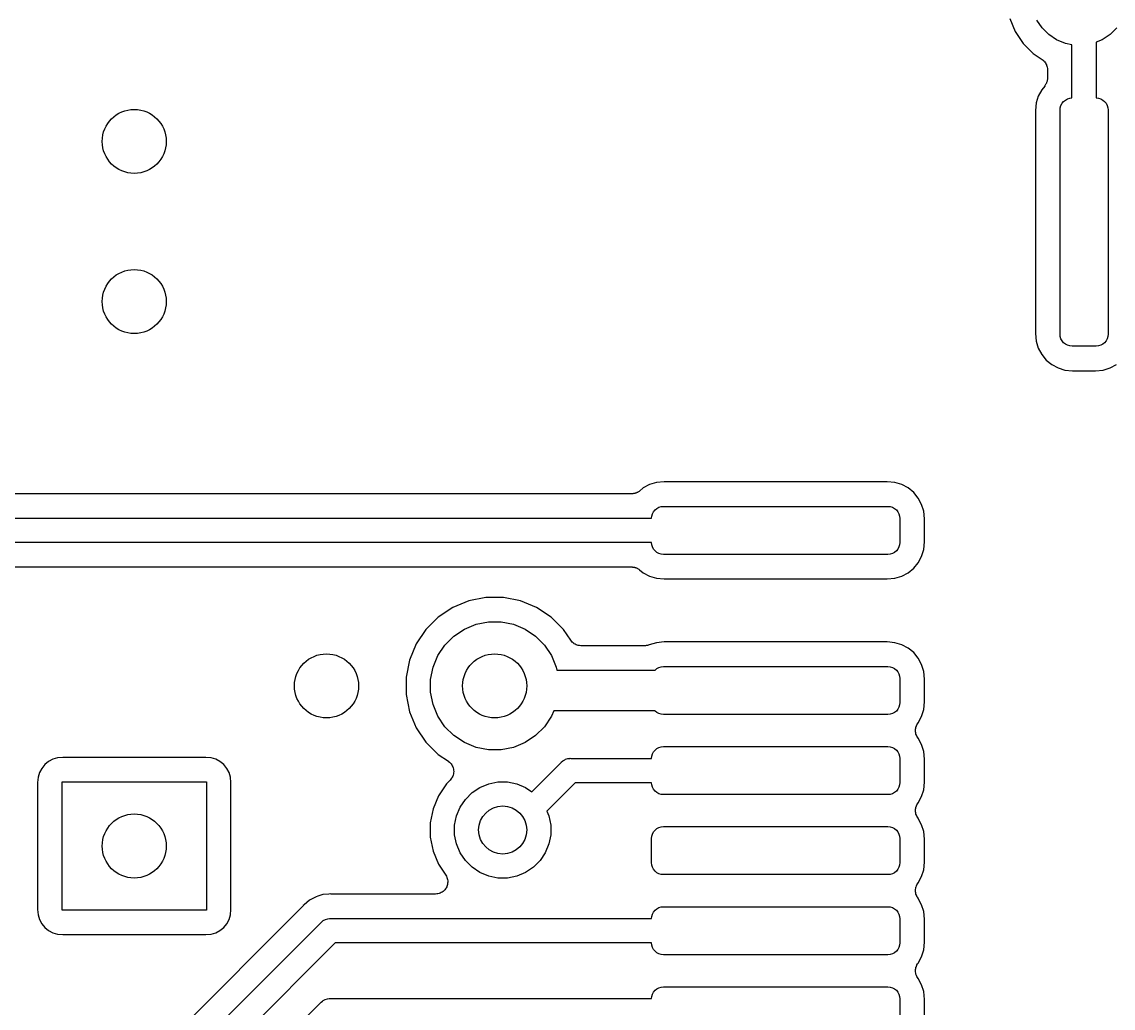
# Model space of a CAD drawing. Extents: x 0.48 to 2.43, y -7.79 to -4.85.
# Drawn here: x 1.0354 to 1.3036, y -5.6501 to -5.4076 of the extents above; entities that cross this region are included whole.
import ezdxf

# ---------------------------------------------------------------- set-up
doc = ezdxf.new("R2010")
doc.units = 0
doc.header["$MEASUREMENT"] = 0
doc.layers.add('BLACK', color=7, linetype='CONTINUOUS')

msp = doc.modelspace()

# ---------------------------------------------------------------- linework, layer by layer
at = {"layer": 'BLACK', "linetype": 'CONTINUOUS'}
for p, q in [((1.27815, -5.40677), (1.27949, -5.41001)), ((1.2861, -5.4091), (1.28481, -5.40717)), ((1.28775, -5.41075), (1.2861, -5.4091)), ((1.30445, -5.4091), (1.3028, -5.41075)), ((1.27949, -5.41001), (1.28144, -5.41293)), ((1.28968, -5.41204), (1.28775, -5.41075)), ((1.29183, -5.41293), (1.28968, -5.41204)), ((1.30087, -5.41204), (1.29942, -5.41264)), ((1.3028, -5.41075), (1.30087, -5.41204)), ((1.28144, -5.41293), (1.28392, -5.41541)), ((1.29342, -5.41325), (1.29183, -5.41293)), ((1.29342, -5.42634), (1.29342, -5.41325)), ((1.29942, -5.41264), (1.29942, -5.42634)), ((1.28392, -5.41541), (1.28608, -5.41685)), ((1.28608, -5.41685), (1.28609, -5.41686)), ((1.28609, -5.41686), (1.28609, -5.41686)), ((1.28609, -5.41686), (1.2861, -5.41686)), ((1.2861, -5.41686), (1.28612, -5.41688)), ((1.28612, -5.41688), (1.28633, -5.41706)), ((1.28633, -5.41706), (1.28655, -5.41723)), ((1.28655, -5.41723), (1.28656, -5.41725)), ((1.28656, -5.41725), (1.28657, -5.41726)), ((1.28657, -5.41726), (1.28674, -5.41747)), ((1.28674, -5.41747), (1.28692, -5.41769)), ((1.28692, -5.41769), (1.28692, -5.4177)), ((1.28692, -5.4177), (1.28693, -5.41771)), ((1.28693, -5.41771), (1.28706, -5.41796)), ((1.28706, -5.41796), (1.28719, -5.41821)), ((1.28719, -5.41821), (1.2872, -5.41822)), ((1.2872, -5.41822), (1.2872, -5.41823)), ((1.2872, -5.41823), (1.28728, -5.4185)), ((1.28728, -5.4185), (1.28736, -5.41877)), ((1.28736, -5.41877), (1.28736, -5.41878)), ((1.28736, -5.41878), (1.28737, -5.41879)), ((1.28737, -5.41879), (1.28739, -5.41907)), ((1.28739, -5.41907), (1.28742, -5.41935)), ((1.28742, -5.41935), (1.28742, -5.4215)), ((1.28697, -5.42305), (1.28689, -5.42319)), ((1.28706, -5.42291), (1.28697, -5.42305)), ((1.28711, -5.42279), (1.28706, -5.42291)), ((1.28717, -5.42268), (1.28711, -5.42279)), ((1.28722, -5.42252), (1.28717, -5.42268)), ((1.28729, -5.42237), (1.28722, -5.42252)), ((1.28731, -5.42224), (1.28729, -5.42237)), ((1.28735, -5.42212), (1.28731, -5.42224)), ((1.28737, -5.42196), (1.28735, -5.42212)), ((1.2874, -5.4218), (1.28737, -5.42196)), ((1.28742, -5.42154), (1.2874, -5.42167)), ((1.2874, -5.42167), (1.2874, -5.4218)), ((1.28742, -5.4215), (1.28742, -5.42154)), ((1.286, -5.4243), (1.28517, -5.42585)), ((1.28674, -5.4234), (1.286, -5.4243)), ((1.28681, -5.42329), (1.28674, -5.4234)), ((1.28689, -5.42319), (1.28681, -5.42329)), ((1.28466, -5.42754), (1.28447, -5.42944)), ((1.28517, -5.42585), (1.28466, -5.42754)), ((1.29057, -5.42872), (1.29074, -5.42816)), ((1.29074, -5.42816), (1.29101, -5.42765)), ((1.29101, -5.42765), (1.29138, -5.4272)), ((1.29138, -5.4272), (1.29182, -5.42684)), ((1.29182, -5.42684), (1.29233, -5.42656)), ((1.29233, -5.42656), (1.29289, -5.4264)), ((1.29289, -5.4264), (1.29342, -5.42634)), ((1.29942, -5.42634), (1.29995, -5.4264)), ((1.29995, -5.4264), (1.3005, -5.42656)), ((1.3005, -5.42656), (1.30101, -5.42684)), ((1.30101, -5.42684), (1.30146, -5.4272)), ((1.30146, -5.4272), (1.30183, -5.42765)), ((1.30183, -5.42765), (1.3021, -5.42816)), ((1.3021, -5.42816), (1.30227, -5.42872)), ((1.28447, -5.42944), (1.28447, -5.48426)), ((1.29051, -5.42929), (1.29057, -5.42872)), ((1.29051, -5.48441), (1.29051, -5.42929)), ((1.30227, -5.42872), (1.30232, -5.42929)), ((1.30232, -5.42929), (1.30232, -5.48441)), ((1.28447, -5.48426), (1.28466, -5.48616)), ((1.29057, -5.48499), (1.29051, -5.48441)), ((1.30232, -5.48441), (1.30227, -5.48499)), ((1.28466, -5.48616), (1.28517, -5.48785)), ((1.29074, -5.48554), (1.29057, -5.48499)), ((1.29101, -5.48605), (1.29074, -5.48554)), ((1.29138, -5.4865), (1.29101, -5.48605)), ((1.29182, -5.48686), (1.29138, -5.4865)), ((1.29233, -5.48714), (1.29182, -5.48686)), ((1.29289, -5.48731), (1.29233, -5.48714)), ((1.29346, -5.48736), (1.29289, -5.48731)), ((1.29937, -5.48736), (1.29346, -5.48736)), ((1.29995, -5.48731), (1.29937, -5.48736)), ((1.3005, -5.48714), (1.29995, -5.48731)), ((1.30101, -5.48686), (1.3005, -5.48714)), ((1.30146, -5.4865), (1.30101, -5.48686)), ((1.30183, -5.48605), (1.30146, -5.4865)), ((1.3021, -5.48554), (1.30183, -5.48605)), ((1.30227, -5.48499), (1.3021, -5.48554)), ((1.28517, -5.48785), (1.286, -5.4894)), ((1.286, -5.4894), (1.28711, -5.49076)), ((1.28711, -5.49076), (1.28847, -5.49188)), ((1.28847, -5.49188), (1.29003, -5.49271)), ((1.29003, -5.49271), (1.29171, -5.49322)), ((1.30112, -5.49322), (1.30281, -5.49271)), ((1.30281, -5.49271), (1.30436, -5.49188)), ((1.29171, -5.49322), (1.29361, -5.49341)), ((1.29361, -5.49341), (1.29922, -5.49341)), ((1.29922, -5.49341), (1.30112, -5.49322)), ((1.18808, -5.52222), (1.18718, -5.52296)), ((1.18963, -5.52139), (1.18808, -5.52222)), ((1.19132, -5.52088), (1.18963, -5.52139)), ((1.19322, -5.52069), (1.19132, -5.52088)), ((1.24804, -5.52069), (1.19322, -5.52069)), ((1.24994, -5.52088), (1.24804, -5.52069)), ((1.25163, -5.52139), (1.24994, -5.52088)), ((1.25318, -5.52222), (1.25163, -5.52139)), ((1.25454, -5.52333), (1.25318, -5.52222)), ((1.18528, -5.52364), (0.928581, -5.52364)), ((1.18541, -5.52363), (1.18528, -5.52364)), ((1.18554, -5.52363), (1.18541, -5.52363)), ((1.1857, -5.5236), (1.18554, -5.52363)), ((1.18586, -5.52358), (1.1857, -5.5236)), ((1.18598, -5.52354), (1.18586, -5.52358)), ((1.18611, -5.52352), (1.18598, -5.52354)), ((1.18626, -5.52346), (1.18611, -5.52352)), ((1.18642, -5.52341), (1.18626, -5.52346)), ((1.18653, -5.52335), (1.18642, -5.52341)), ((1.18666, -5.5233), (1.18653, -5.52335)), ((1.18679, -5.52321), (1.18666, -5.5233)), ((1.18694, -5.52314), (1.18679, -5.52321)), ((1.18704, -5.52305), (1.18694, -5.52314)), ((1.18715, -5.52298), (1.18704, -5.52305)), ((1.18718, -5.52296), (1.18715, -5.52298)), ((1.25566, -5.5247), (1.25454, -5.52333)), ((1.25649, -5.52625), (1.25566, -5.5247)), ((1.19062, -5.52804), (1.19098, -5.5276)), ((1.19098, -5.5276), (1.19143, -5.52723)), ((1.19143, -5.52723), (1.19194, -5.52696)), ((1.19194, -5.52696), (1.19249, -5.52679)), ((1.19249, -5.52679), (1.19307, -5.52673)), ((1.19307, -5.52673), (1.24819, -5.52673)), ((1.24819, -5.52673), (1.24877, -5.52679)), ((1.24877, -5.52679), (1.24932, -5.52696)), ((1.24932, -5.52696), (1.24983, -5.52723)), ((1.24983, -5.52723), (1.25028, -5.5276)), ((1.25028, -5.5276), (1.25064, -5.52804)), ((1.257, -5.52793), (1.25649, -5.52625)), ((0.928139, -5.52964), (1.19012, -5.52964)), ((1.19012, -5.52964), (1.19017, -5.52911)), ((1.19017, -5.52911), (1.19034, -5.52856)), ((1.19034, -5.52856), (1.19062, -5.52804)), ((1.25064, -5.52804), (1.25092, -5.52856)), ((1.25092, -5.52856), (1.25109, -5.52911)), ((1.25109, -5.52911), (1.25114, -5.52969)), ((1.25114, -5.52969), (1.25114, -5.53559)), ((1.25719, -5.52983), (1.257, -5.52793)), ((1.25719, -5.53544), (1.25719, -5.52983)), ((1.19012, -5.53564), (0.929235, -5.53564)), ((1.19017, -5.53617), (1.19012, -5.53564)), ((1.25114, -5.53559), (1.25109, -5.53617)), ((1.257, -5.53734), (1.25719, -5.53544)), ((1.19034, -5.53672), (1.19017, -5.53617)), ((1.19062, -5.53723), (1.19034, -5.53672)), ((1.19098, -5.53768), (1.19062, -5.53723)), ((1.19143, -5.53805), (1.19098, -5.53768)), ((1.19194, -5.53832), (1.19143, -5.53805)), ((1.19249, -5.53849), (1.19194, -5.53832)), ((1.19307, -5.53854), (1.19249, -5.53849)), ((1.24877, -5.53849), (1.24819, -5.53854)), ((1.24932, -5.53832), (1.24877, -5.53849)), ((1.24983, -5.53805), (1.24932, -5.53832)), ((1.25028, -5.53768), (1.24983, -5.53805)), ((1.25064, -5.53723), (1.25028, -5.53768)), ((1.25092, -5.53672), (1.25064, -5.53723)), ((1.25109, -5.53617), (1.25092, -5.53672)), ((1.25649, -5.53903), (1.257, -5.53734)), ((1.24819, -5.53854), (1.19307, -5.53854)), ((1.25454, -5.54194), (1.25566, -5.54058)), ((1.25566, -5.54058), (1.25649, -5.53903)), ((0.932963, -5.54164), (1.18528, -5.54164)), ((1.18528, -5.54164), (1.18532, -5.54164)), ((1.18532, -5.54164), (1.18545, -5.54165)), ((1.18545, -5.54165), (1.18558, -5.54165)), ((1.18558, -5.54165), (1.18574, -5.54169)), ((1.18574, -5.54169), (1.1859, -5.5417)), ((1.1859, -5.5417), (1.18602, -5.54174)), ((1.18602, -5.54174), (1.18615, -5.54177)), ((1.18615, -5.54177), (1.1863, -5.54183)), ((1.1863, -5.54183), (1.18646, -5.54188)), ((1.18646, -5.54188), (1.18657, -5.54194)), ((1.18657, -5.54194), (1.18669, -5.54199)), ((1.18669, -5.54199), (1.18683, -5.54208)), ((1.18683, -5.54208), (1.18697, -5.54216)), ((1.18697, -5.54216), (1.18707, -5.54225)), ((1.18707, -5.54225), (1.18718, -5.54232)), ((1.18718, -5.54232), (1.18808, -5.54306)), ((1.18808, -5.54306), (1.18963, -5.54389)), ((1.25163, -5.54389), (1.25318, -5.54306)), ((1.25318, -5.54306), (1.25454, -5.54194)), ((1.18963, -5.54389), (1.19132, -5.5444)), ((1.19132, -5.5444), (1.19322, -5.54459)), ((1.19322, -5.54459), (1.24804, -5.54459)), ((1.24804, -5.54459), (1.24994, -5.5444)), ((1.24994, -5.5444), (1.25163, -5.54389)), ((1.14943, -5.54912), (1.14523, -5.54995)), ((1.15372, -5.54912), (1.14943, -5.54912)), ((1.15792, -5.54995), (1.15372, -5.54912)), ((1.14127, -5.55159), (1.13771, -5.55397)), ((1.14523, -5.54995), (1.14127, -5.55159)), ((1.16188, -5.55159), (1.15792, -5.54995)), ((1.16544, -5.55397), (1.16188, -5.55159)), ((1.13771, -5.55397), (1.13468, -5.557)), ((1.16847, -5.557), (1.16544, -5.55397)), ((1.13468, -5.557), (1.1323, -5.56056)), ((1.14154, -5.55863), (1.14412, -5.55691)), ((1.14412, -5.55691), (1.14698, -5.55572)), ((1.14698, -5.55572), (1.15002, -5.55512)), ((1.15002, -5.55512), (1.15313, -5.55512)), ((1.15313, -5.55512), (1.15617, -5.55572)), ((1.15617, -5.55572), (1.15903, -5.55691)), ((1.15903, -5.55691), (1.16161, -5.55863)), ((1.17025, -5.55967), (1.16847, -5.557)), ((1.13934, -5.56083), (1.14154, -5.55863)), ((1.16161, -5.55863), (1.16381, -5.56083)), ((1.17043, -5.55989), (1.17025, -5.55967)), ((1.1706, -5.56011), (1.17043, -5.55989)), ((1.1323, -5.56056), (1.13066, -5.56452)), ((1.13762, -5.56341), (1.13934, -5.56083)), ((1.16381, -5.56083), (1.16553, -5.56341)), ((1.17061, -5.56012), (1.1706, -5.56011)), ((1.17062, -5.56013), (1.17061, -5.56012)), ((1.17084, -5.56031), (1.17062, -5.56013)), ((1.17105, -5.56048), (1.17084, -5.56031)), ((1.17107, -5.56049), (1.17105, -5.56048)), ((1.17108, -5.5605), (1.17107, -5.56049)), ((1.17132, -5.56063), (1.17108, -5.5605)), ((1.17157, -5.56077), (1.17132, -5.56063)), ((1.17158, -5.56077), (1.17157, -5.56077)), ((1.17159, -5.56078), (1.17158, -5.56077)), ((1.17186, -5.56086), (1.17159, -5.56078)), ((1.17212, -5.56094), (1.17186, -5.56086)), ((1.17214, -5.56094), (1.17212, -5.56094)), ((1.17215, -5.56095), (1.17214, -5.56094)), ((1.17243, -5.56098), (1.17215, -5.56095)), ((1.17271, -5.56101), (1.17243, -5.56098)), ((1.17273, -5.56101), (1.17271, -5.56101)), ((1.17274, -5.56101), (1.17273, -5.56101)), ((1.17273, -5.56101), (1.17273, -5.56101)), ((1.17275, -5.56101), (1.17274, -5.56101)), ((1.18841, -5.56101), (1.17275, -5.56101)), ((1.18854, -5.561), (1.18841, -5.56101)), ((1.18867, -5.561), (1.18854, -5.561)), ((1.18883, -5.56097), (1.18867, -5.561)), ((1.189, -5.56095), (1.18883, -5.56097)), ((1.18912, -5.56091), (1.189, -5.56095)), ((1.18925, -5.56089), (1.18912, -5.56091)), ((1.1894, -5.56083), (1.18925, -5.56089)), ((1.18956, -5.56078), (1.1894, -5.56083)), ((1.19132, -5.56025), (1.18956, -5.56078)), ((1.18956, -5.56078), (1.18956, -5.56078)), ((1.19322, -5.56006), (1.19132, -5.56025)), ((1.24804, -5.56006), (1.19322, -5.56006)), ((1.24994, -5.56025), (1.24804, -5.56006)), ((1.25163, -5.56076), (1.24994, -5.56025)), ((1.25318, -5.56159), (1.25163, -5.56076)), ((1.25454, -5.5627), (1.25318, -5.56159)), ((1.13066, -5.56452), (1.12983, -5.56872)), ((1.13643, -5.56627), (1.13762, -5.56341)), ((1.16553, -5.56341), (1.16672, -5.56627)), ((1.25566, -5.56407), (1.25454, -5.5627)), ((1.25649, -5.56562), (1.25566, -5.56407)), ((1.13583, -5.56932), (1.13643, -5.56627)), ((1.16672, -5.56627), (1.16686, -5.56701)), ((1.16686, -5.56701), (1.19095, -5.56701)), ((1.19095, -5.56701), (1.19098, -5.56697)), ((1.19098, -5.56697), (1.19143, -5.5666)), ((1.19143, -5.5666), (1.19194, -5.56633)), ((1.19194, -5.56633), (1.19249, -5.56616)), ((1.19249, -5.56616), (1.19307, -5.5661)), ((1.19307, -5.5661), (1.24819, -5.5661)), ((1.24819, -5.5661), (1.24877, -5.56616)), ((1.24877, -5.56616), (1.24932, -5.56633)), ((1.24932, -5.56633), (1.24983, -5.5666)), ((1.24983, -5.5666), (1.25028, -5.56697)), ((1.25028, -5.56697), (1.25064, -5.56741)), ((1.25064, -5.56741), (1.25092, -5.56793)), ((1.25092, -5.56793), (1.25109, -5.56848)), ((1.257, -5.5673), (1.25649, -5.56562)), ((1.25719, -5.5692), (1.257, -5.5673)), ((1.12983, -5.56872), (1.12983, -5.57301)), ((1.13583, -5.57242), (1.13583, -5.56932)), ((1.25109, -5.56848), (1.25114, -5.56906)), ((1.25114, -5.56906), (1.25114, -5.57496)), ((1.25719, -5.57481), (1.25719, -5.5692)), ((1.12983, -5.57301), (1.13066, -5.57721)), ((1.13643, -5.57546), (1.13583, -5.57242)), ((1.13762, -5.57833), (1.13643, -5.57546)), ((1.25109, -5.57554), (1.25092, -5.57609)), ((1.25114, -5.57496), (1.25109, -5.57554)), ((1.257, -5.57671), (1.25719, -5.57481)), ((1.13066, -5.57721), (1.1323, -5.58117)), ((1.13934, -5.5809), (1.13762, -5.57833)), ((1.16553, -5.57833), (1.16381, -5.5809)), ((1.16608, -5.57701), (1.16553, -5.57833)), ((1.19095, -5.57701), (1.16608, -5.57701)), ((1.19098, -5.57705), (1.19095, -5.57701)), ((1.19143, -5.57742), (1.19098, -5.57705)), ((1.19194, -5.57769), (1.19143, -5.57742)), ((1.19249, -5.57786), (1.19194, -5.57769)), ((1.19307, -5.57791), (1.19249, -5.57786)), ((1.24819, -5.57791), (1.19307, -5.57791)), ((1.24877, -5.57786), (1.24819, -5.57791)), ((1.24932, -5.57769), (1.24877, -5.57786)), ((1.24983, -5.57742), (1.24932, -5.57769)), ((1.25028, -5.57705), (1.24983, -5.57742)), ((1.25064, -5.5766), (1.25028, -5.57705)), ((1.25092, -5.57609), (1.25064, -5.5766)), ((1.25566, -5.57995), (1.25649, -5.5784)), ((1.25649, -5.5784), (1.257, -5.57671)), ((1.1323, -5.58117), (1.13468, -5.58473)), ((1.14154, -5.5831), (1.13934, -5.5809)), ((1.16381, -5.5809), (1.16161, -5.5831)), ((1.255, -5.58152), (1.25505, -5.58125)), ((1.25505, -5.58125), (1.25511, -5.58097)), ((1.25511, -5.58096), (1.25512, -5.58095)), ((1.25511, -5.58097), (1.25511, -5.58096)), ((1.25512, -5.58095), (1.25523, -5.58069)), ((1.25523, -5.58069), (1.25533, -5.58043)), ((1.25533, -5.58043), (1.25534, -5.58042)), ((1.25534, -5.58042), (1.25535, -5.58041)), ((1.25535, -5.58041), (1.2555, -5.58018)), ((1.2555, -5.58018), (1.25566, -5.57995)), ((1.14412, -5.58482), (1.14154, -5.5831)), ((1.16161, -5.5831), (1.15903, -5.58482)), ((1.25499, -5.58155), (1.255, -5.58154)), ((1.25499, -5.58183), (1.25499, -5.58155)), ((1.25499, -5.58211), (1.25499, -5.58183)), ((1.25499, -5.58212), (1.25499, -5.58211)), ((1.25499, -5.58213), (1.25499, -5.58212)), ((1.25505, -5.58241), (1.25499, -5.58213)), ((1.255, -5.58154), (1.255, -5.58152)), ((1.2551, -5.58269), (1.25505, -5.58241)), ((1.2551, -5.5827), (1.2551, -5.58269)), ((1.2551, -5.58271), (1.2551, -5.5827)), ((1.25521, -5.58297), (1.2551, -5.58271)), ((1.25531, -5.58323), (1.25521, -5.58297)), ((1.25532, -5.58324), (1.25531, -5.58323)), ((1.25533, -5.58325), (1.25532, -5.58324)), ((1.25548, -5.58348), (1.25533, -5.58325)), ((1.25563, -5.58372), (1.25548, -5.58348)), ((1.25565, -5.58374), (1.25563, -5.58372)), ((1.25566, -5.58375), (1.25565, -5.58374)), ((1.25565, -5.58374), (1.25565, -5.58374)), ((1.25565, -5.58374), (1.25565, -5.58374)), ((1.25649, -5.5853), (1.25566, -5.58375)), ((1.13468, -5.58473), (1.13771, -5.58776)), ((1.14698, -5.58601), (1.14412, -5.58482)), ((1.15002, -5.58661), (1.14698, -5.58601)), ((1.15313, -5.58661), (1.15002, -5.58661)), ((1.15617, -5.58601), (1.15313, -5.58661)), ((1.15903, -5.58482), (1.15617, -5.58601)), ((1.19062, -5.5871), (1.19098, -5.58665)), ((1.19098, -5.58665), (1.19143, -5.58629)), ((1.19143, -5.58629), (1.19194, -5.58601)), ((1.19194, -5.58601), (1.19249, -5.58584)), ((1.19249, -5.58584), (1.19307, -5.58579)), ((1.19307, -5.58579), (1.24819, -5.58579)), ((1.24819, -5.58579), (1.24877, -5.58584)), ((1.24877, -5.58584), (1.24932, -5.58601)), ((1.24932, -5.58601), (1.24983, -5.58629)), ((1.24983, -5.58629), (1.25028, -5.58665)), ((1.25028, -5.58665), (1.25064, -5.5871)), ((1.257, -5.58699), (1.25649, -5.5853)), ((1.04297, -5.58892), (1.04193, -5.58948)), ((1.0441, -5.58857), (1.04297, -5.58892)), ((1.04542, -5.58844), (1.0441, -5.58857)), ((1.08056, -5.58844), (1.04542, -5.58844)), ((1.08188, -5.58858), (1.08056, -5.58844)), ((1.08302, -5.58892), (1.08188, -5.58858)), ((1.08406, -5.58948), (1.08302, -5.58892)), ((1.13771, -5.58776), (1.14018, -5.58941)), ((1.14018, -5.58941), (1.1402, -5.58942)), ((1.1402, -5.58942), (1.1402, -5.58942)), ((1.1402, -5.58942), (1.1402, -5.58942)), ((1.1402, -5.58942), (1.14021, -5.58943)), ((1.14021, -5.58943), (1.14043, -5.58961)), ((1.16802, -5.58956), (1.16834, -5.5893)), ((1.16834, -5.5893), (1.16847, -5.58919)), ((1.16847, -5.58919), (1.16879, -5.58902)), ((1.16879, -5.58902), (1.169, -5.58891)), ((1.169, -5.58891), (1.16956, -5.58874)), ((1.16956, -5.58874), (1.17, -5.58869)), ((1.17, -5.58869), (1.17015, -5.58868)), ((1.17, -5.58869), (1.17, -5.58869)), ((1.17015, -5.58868), (1.1703, -5.58869)), ((1.1703, -5.58869), (1.19012, -5.58869)), ((1.19012, -5.58869), (1.19017, -5.58816)), ((1.19017, -5.58816), (1.19034, -5.58761)), ((1.19034, -5.58761), (1.19062, -5.5871)), ((1.25064, -5.5871), (1.25092, -5.58761)), ((1.25092, -5.58761), (1.25109, -5.58816)), ((1.25109, -5.58816), (1.25114, -5.58874)), ((1.25114, -5.58874), (1.25114, -5.59465)), ((1.25719, -5.58889), (1.257, -5.58699)), ((1.25719, -5.5945), (1.25719, -5.58889)), ((1.04026, -5.59114), (1.03971, -5.59218)), ((1.04101, -5.59023), (1.04026, -5.59114)), ((1.04193, -5.58948), (1.04101, -5.59023)), ((1.08497, -5.59023), (1.08406, -5.58948)), ((1.08572, -5.59114), (1.08497, -5.59023)), ((1.08628, -5.59218), (1.08572, -5.59114)), ((1.14043, -5.58961), (1.14065, -5.58979)), ((1.14065, -5.58979), (1.14065, -5.5898)), ((1.14065, -5.5898), (1.14066, -5.58981)), ((1.14066, -5.58981), (1.14084, -5.59003)), ((1.14084, -5.59003), (1.14101, -5.59025)), ((1.14101, -5.59025), (1.14102, -5.59026)), ((1.14102, -5.59026), (1.14102, -5.59026)), ((1.14102, -5.59026), (1.14115, -5.59051)), ((1.14115, -5.59051), (1.14129, -5.59077)), ((1.14129, -5.59077), (1.14129, -5.59078)), ((1.14129, -5.59078), (1.14129, -5.59078)), ((1.14129, -5.59078), (1.14137, -5.59105)), ((1.14137, -5.59105), (1.14146, -5.59133)), ((1.14146, -5.59133), (1.14146, -5.59134)), ((1.14146, -5.59134), (1.14146, -5.59135)), ((1.14146, -5.59135), (1.14148, -5.59163)), ((1.14148, -5.59163), (1.14151, -5.59191)), ((1.14151, -5.59193), (1.14148, -5.59221)), ((1.14151, -5.59191), (1.14151, -5.59192)), ((1.14151, -5.59192), (1.14151, -5.59193)), ((1.16071, -5.59689), (1.16792, -5.58968)), ((1.16792, -5.58968), (1.16802, -5.58956)), ((1.03936, -5.59331), (1.03923, -5.59464)), ((1.03923, -5.59464), (1.03923, -5.62584)), ((1.03971, -5.59218), (1.03936, -5.59331)), ((1.04528, -5.59449), (1.08071, -5.59449)), ((1.04528, -5.62598), (1.04528, -5.59449)), ((1.08071, -5.59449), (1.08071, -5.62598)), ((1.08662, -5.59331), (1.08628, -5.59218)), ((1.08675, -5.59464), (1.08662, -5.59331)), ((1.08675, -5.62584), (1.08675, -5.59464)), ((1.14063, -5.59402), (1.13971, -5.59495)), ((1.14081, -5.5938), (1.14063, -5.59402)), ((1.14099, -5.59359), (1.14081, -5.5938)), ((1.141, -5.59358), (1.14099, -5.59359)), ((1.14114, -5.59332), (1.141, -5.59357)), ((1.141, -5.59357), (1.141, -5.59358)), ((1.14127, -5.59307), (1.14114, -5.59332)), ((1.14128, -5.59306), (1.14127, -5.59307)), ((1.14136, -5.59278), (1.14128, -5.59305)), ((1.14128, -5.59305), (1.14128, -5.59306)), ((1.14145, -5.59251), (1.14136, -5.59278)), ((1.14148, -5.59221), (1.14145, -5.59249)), ((1.14145, -5.59249), (1.14145, -5.5925)), ((1.14145, -5.5925), (1.14145, -5.59251)), ((1.1501, -5.59494), (1.15238, -5.59449)), ((1.15238, -5.59449), (1.15471, -5.59449)), ((1.15471, -5.59449), (1.15699, -5.59494)), ((1.17139, -5.59469), (1.16441, -5.60167)), ((1.19012, -5.59469), (1.17139, -5.59469)), ((1.19017, -5.59522), (1.19012, -5.59469)), ((1.25114, -5.59465), (1.25109, -5.59522)), ((1.257, -5.5964), (1.25719, -5.5945)), ((1.13971, -5.59495), (1.13776, -5.59786)), ((1.14437, -5.59877), (1.14601, -5.59712)), ((1.14601, -5.59712), (1.14795, -5.59583)), ((1.14795, -5.59583), (1.1501, -5.59494)), ((1.15699, -5.59494), (1.15914, -5.59583)), ((1.15914, -5.59583), (1.16071, -5.59689)), ((1.19034, -5.59578), (1.19017, -5.59522)), ((1.19062, -5.59629), (1.19034, -5.59578)), ((1.19098, -5.59673), (1.19062, -5.59629)), ((1.19143, -5.5971), (1.19098, -5.59673)), ((1.19194, -5.59737), (1.19143, -5.5971)), ((1.19249, -5.59754), (1.19194, -5.59737)), ((1.24932, -5.59737), (1.24877, -5.59754)), ((1.24983, -5.5971), (1.24932, -5.59737)), ((1.25028, -5.59673), (1.24983, -5.5971)), ((1.25064, -5.59629), (1.25028, -5.59673)), ((1.25092, -5.59578), (1.25064, -5.59629)), ((1.25109, -5.59522), (1.25092, -5.59578)), ((1.25649, -5.59808), (1.257, -5.5964)), ((1.13776, -5.59786), (1.13642, -5.6011)), ((1.14308, -5.6007), (1.14437, -5.59877)), ((1.19307, -5.5976), (1.19249, -5.59754)), ((1.24819, -5.5976), (1.19307, -5.5976)), ((1.24877, -5.59754), (1.24819, -5.5976)), ((1.25523, -5.60038), (1.25533, -5.60012)), ((1.25533, -5.60012), (1.25534, -5.60011)), ((1.25534, -5.60011), (1.25535, -5.6001)), ((1.25535, -5.6001), (1.2555, -5.59987)), ((1.2555, -5.59987), (1.25566, -5.59964)), ((1.25566, -5.59964), (1.25649, -5.59808)), ((1.13642, -5.6011), (1.13573, -5.60454)), ((1.14173, -5.60514), (1.14219, -5.60285)), ((1.14219, -5.60285), (1.14308, -5.6007)), ((1.16441, -5.60167), (1.1649, -5.60285)), ((1.1649, -5.60285), (1.16535, -5.60514)), ((1.25499, -5.60123), (1.255, -5.60122)), ((1.25499, -5.60151), (1.25499, -5.60123)), ((1.25499, -5.6018), (1.25499, -5.60151)), ((1.25499, -5.60181), (1.25499, -5.6018)), ((1.25499, -5.60182), (1.25499, -5.60181)), ((1.25505, -5.6021), (1.25499, -5.60182)), ((1.255, -5.60121), (1.25505, -5.60093)), ((1.255, -5.60122), (1.255, -5.60121)), ((1.25505, -5.60093), (1.25511, -5.60066)), ((1.2551, -5.60237), (1.25505, -5.6021)), ((1.2551, -5.60238), (1.2551, -5.60237)), ((1.2551, -5.60239), (1.2551, -5.60238)), ((1.25521, -5.60266), (1.2551, -5.60239)), ((1.25511, -5.60065), (1.25512, -5.60064)), ((1.25511, -5.60066), (1.25511, -5.60065)), ((1.25512, -5.60064), (1.25523, -5.60038)), ((1.25531, -5.60291), (1.25521, -5.60266)), ((1.13573, -5.60454), (1.13573, -5.60805)), ((1.14173, -5.60746), (1.14173, -5.60514)), ((1.16535, -5.60514), (1.16535, -5.60746)), ((1.19194, -5.6057), (1.19249, -5.60553)), ((1.19249, -5.60553), (1.19307, -5.60547)), ((1.19307, -5.60547), (1.24819, -5.60547)), ((1.24819, -5.60547), (1.24877, -5.60553)), ((1.24877, -5.60553), (1.24932, -5.6057)), ((1.25532, -5.60292), (1.25531, -5.60291)), ((1.25533, -5.60294), (1.25532, -5.60292)), ((1.25548, -5.60317), (1.25533, -5.60294)), ((1.25563, -5.60341), (1.25548, -5.60317)), ((1.25565, -5.60342), (1.25563, -5.60341)), ((1.25565, -5.60343), (1.25565, -5.60342)), ((1.25565, -5.60342), (1.25565, -5.60342)), ((1.25566, -5.60344), (1.25565, -5.60343)), ((1.25649, -5.60499), (1.25566, -5.60344)), ((1.257, -5.60667), (1.25649, -5.60499)), ((1.13573, -5.60805), (1.13642, -5.61149)), ((1.14219, -5.60974), (1.14173, -5.60746)), ((1.16535, -5.60746), (1.1649, -5.60974)), ((1.19012, -5.60843), (1.19017, -5.60785)), ((1.19017, -5.60785), (1.19034, -5.6073)), ((1.19034, -5.6073), (1.19062, -5.60678)), ((1.19062, -5.60678), (1.19098, -5.60634)), ((1.19098, -5.60634), (1.19143, -5.60597)), ((1.19143, -5.60597), (1.19194, -5.6057)), ((1.24932, -5.6057), (1.24983, -5.60597)), ((1.24983, -5.60597), (1.25028, -5.60634)), ((1.25028, -5.60634), (1.25064, -5.60678)), ((1.25064, -5.60678), (1.25092, -5.6073)), ((1.25092, -5.6073), (1.25109, -5.60785)), ((1.25109, -5.60785), (1.25114, -5.60843)), ((1.25719, -5.60857), (1.257, -5.60667)), ((1.14308, -5.61189), (1.14219, -5.60974)), ((1.1649, -5.60974), (1.16401, -5.61189)), ((1.19012, -5.61433), (1.19012, -5.60843)), ((1.25114, -5.60843), (1.25114, -5.61433)), ((1.25719, -5.61418), (1.25719, -5.60857)), ((1.13642, -5.61149), (1.13776, -5.61474)), ((1.14437, -5.61383), (1.14308, -5.61189)), ((1.16401, -5.61189), (1.16272, -5.61383)), ((1.13776, -5.61474), (1.13954, -5.6174)), ((1.14601, -5.61547), (1.14437, -5.61383)), ((1.14795, -5.61677), (1.14601, -5.61547)), ((1.16107, -5.61547), (1.15914, -5.61677)), ((1.16272, -5.61383), (1.16107, -5.61547)), ((1.19017, -5.61491), (1.19012, -5.61433)), ((1.19034, -5.61546), (1.19017, -5.61491)), ((1.19062, -5.61597), (1.19034, -5.61546)), ((1.19098, -5.61642), (1.19062, -5.61597)), ((1.25064, -5.61597), (1.25028, -5.61642)), ((1.25092, -5.61546), (1.25064, -5.61597)), ((1.25109, -5.61491), (1.25092, -5.61546)), ((1.25114, -5.61433), (1.25109, -5.61491)), ((1.25649, -5.61777), (1.257, -5.61608)), ((1.257, -5.61608), (1.25719, -5.61418)), ((1.13954, -5.6174), (1.13955, -5.61742)), ((1.13955, -5.61742), (1.13955, -5.61742)), ((1.13955, -5.61742), (1.13955, -5.61742)), ((1.13955, -5.61742), (1.13956, -5.61743)), ((1.13956, -5.61743), (1.13969, -5.61769)), ((1.13969, -5.61769), (1.13982, -5.61794)), ((1.13982, -5.61794), (1.13983, -5.61795)), ((1.13983, -5.61795), (1.13983, -5.61795)), ((1.13983, -5.61795), (1.13991, -5.61822)), ((1.13991, -5.61822), (1.13999, -5.6185)), ((1.13999, -5.6185), (1.13999, -5.61851)), ((1.13999, -5.61851), (1.13999, -5.61851)), ((1.13999, -5.61851), (1.14002, -5.61879)), ((1.14002, -5.61879), (1.14004, -5.61908)), ((1.1501, -5.61766), (1.14795, -5.61677)), ((1.15238, -5.61811), (1.1501, -5.61766)), ((1.15471, -5.61811), (1.15238, -5.61811)), ((1.15699, -5.61766), (1.15471, -5.61811)), ((1.15914, -5.61677), (1.15699, -5.61766)), ((1.19143, -5.61679), (1.19098, -5.61642)), ((1.19194, -5.61706), (1.19143, -5.61679)), ((1.19249, -5.61723), (1.19194, -5.61706)), ((1.19307, -5.61728), (1.19249, -5.61723)), ((1.24819, -5.61728), (1.19307, -5.61728)), ((1.24877, -5.61723), (1.24819, -5.61728)), ((1.24932, -5.61706), (1.24877, -5.61723)), ((1.24983, -5.61679), (1.24932, -5.61706)), ((1.25028, -5.61642), (1.24983, -5.61679)), ((1.25566, -5.61932), (1.25649, -5.61777)), ((1.13869, -5.62157), (1.13844, -5.6217)), ((1.1387, -5.62156), (1.13869, -5.62157)), ((1.13893, -5.62138), (1.1387, -5.62156)), ((1.1387, -5.62156), (1.1387, -5.62156)), ((1.13915, -5.6212), (1.13893, -5.62138)), ((1.13916, -5.62119), (1.13915, -5.6212)), ((1.13915, -5.6212), (1.13915, -5.6212)), ((1.13934, -5.62097), (1.13916, -5.62119)), ((1.13952, -5.62075), (1.13934, -5.62097)), ((1.13953, -5.62075), (1.13952, -5.62075)), ((1.13967, -5.62048), (1.13953, -5.62074)), ((1.13953, -5.62074), (1.13953, -5.62075)), ((1.1398, -5.62024), (1.13967, -5.62048)), ((1.13981, -5.62023), (1.1398, -5.62023)), ((1.1398, -5.62023), (1.1398, -5.62024)), ((1.13989, -5.61995), (1.13981, -5.62023)), ((1.13998, -5.61968), (1.13989, -5.61995)), ((1.14001, -5.61938), (1.13998, -5.61967)), ((1.13998, -5.61967), (1.13998, -5.61967)), ((1.13998, -5.61967), (1.13998, -5.61968)), ((1.14004, -5.6191), (1.14001, -5.61938)), ((1.14004, -5.61908), (1.14004, -5.61909)), ((1.14004, -5.61909), (1.14004, -5.6191)), ((1.25499, -5.62092), (1.255, -5.62091)), ((1.25499, -5.6212), (1.25499, -5.62092)), ((1.25499, -5.62148), (1.25499, -5.6212)), ((1.25499, -5.62149), (1.25499, -5.62148)), ((1.25499, -5.6215), (1.25499, -5.62149)), ((1.25505, -5.62178), (1.25499, -5.6215)), ((1.255, -5.6209), (1.25505, -5.62062)), ((1.255, -5.62091), (1.255, -5.6209)), ((1.25505, -5.62062), (1.25511, -5.62034)), ((1.25511, -5.62033), (1.25512, -5.62032)), ((1.25511, -5.62034), (1.25511, -5.62033)), ((1.25512, -5.62032), (1.25523, -5.62006)), ((1.25523, -5.62006), (1.25533, -5.6198)), ((1.25533, -5.6198), (1.25534, -5.61979)), ((1.25534, -5.61979), (1.25535, -5.61978)), ((1.25535, -5.61978), (1.2555, -5.61955)), ((1.2555, -5.61955), (1.25566, -5.61932)), ((1.1061, -5.62354), (1.10473, -5.62467)), ((1.10767, -5.62271), (1.1061, -5.62354)), ((1.10808, -5.62258), (1.10767, -5.62271)), ((1.10936, -5.62219), (1.10808, -5.62258)), ((1.10808, -5.62258), (1.10808, -5.62258)), ((1.11083, -5.62205), (1.10936, -5.62219)), ((1.11113, -5.62202), (1.11083, -5.62205)), ((1.11083, -5.62205), (1.11083, -5.62205)), ((1.11142, -5.62205), (1.11113, -5.62202)), ((1.11155, -5.62205), (1.11142, -5.62205)), ((1.11167, -5.62206), (1.11155, -5.62205)), ((1.11172, -5.62206), (1.11167, -5.62206)), ((1.13704, -5.62206), (1.11172, -5.62206)), ((1.13733, -5.62203), (1.13704, -5.62206)), ((1.13761, -5.62201), (1.13733, -5.62203)), ((1.13762, -5.62201), (1.13761, -5.62201)), ((1.13763, -5.62201), (1.13762, -5.62201)), ((1.1379, -5.62192), (1.13763, -5.62201)), ((1.13817, -5.62184), (1.1379, -5.62192)), ((1.13818, -5.62184), (1.13817, -5.62184)), ((1.13819, -5.62184), (1.13818, -5.62184)), ((1.13844, -5.6217), (1.13819, -5.62184)), ((1.2551, -5.62206), (1.25505, -5.62178)), ((1.2551, -5.62207), (1.2551, -5.62206)), ((1.2551, -5.62208), (1.2551, -5.62207)), ((1.25521, -5.62234), (1.2551, -5.62208)), ((1.25531, -5.6226), (1.25521, -5.62234)), ((1.25532, -5.62261), (1.25531, -5.6226)), ((1.25533, -5.62262), (1.25532, -5.62261)), ((1.25548, -5.62285), (1.25533, -5.62262)), ((1.25563, -5.62309), (1.25548, -5.62285)), ((1.25565, -5.62311), (1.25563, -5.62309)), ((1.25566, -5.62312), (1.25565, -5.62311)), ((1.25565, -5.62311), (1.25565, -5.62311)), ((1.25565, -5.62311), (1.25565, -5.62311)), ((1.25649, -5.62467), (1.25566, -5.62312)), ((1.03923, -5.62584), (1.03936, -5.62716)), ((1.08071, -5.62598), (1.04528, -5.62598)), ((1.10435, -5.62512), (1.05489, -5.67457)), ((1.08662, -5.62716), (1.08675, -5.62584)), ((1.10443, -5.62502), (1.10435, -5.62512)), ((1.10452, -5.62493), (1.10443, -5.62502)), ((1.10454, -5.6249), (1.10452, -5.62493)), ((1.10473, -5.62467), (1.10454, -5.6249)), ((1.19017, -5.62753), (1.19034, -5.62698)), ((1.19034, -5.62698), (1.19062, -5.62647)), ((1.19062, -5.62647), (1.19098, -5.62602)), ((1.19098, -5.62602), (1.19143, -5.62566)), ((1.19143, -5.62566), (1.19194, -5.62538)), ((1.19194, -5.62538), (1.19249, -5.62521)), ((1.19249, -5.62521), (1.19307, -5.62516)), ((1.19307, -5.62516), (1.24819, -5.62516)), ((1.24819, -5.62516), (1.24877, -5.62521)), ((1.24877, -5.62521), (1.24932, -5.62538)), ((1.24932, -5.62538), (1.24983, -5.62566)), ((1.24983, -5.62566), (1.25028, -5.62602)), ((1.25028, -5.62602), (1.25064, -5.62647)), ((1.25064, -5.62647), (1.25092, -5.62698)), ((1.25092, -5.62698), (1.25109, -5.62753)), ((1.257, -5.62636), (1.25649, -5.62467)), ((1.25719, -5.62826), (1.257, -5.62636)), ((1.03936, -5.62716), (1.03971, -5.62829)), ((1.03971, -5.62829), (1.04026, -5.62933)), ((1.04026, -5.62933), (1.04101, -5.63025)), ((1.05882, -5.67913), (1.1089, -5.62905)), ((1.08497, -5.63025), (1.08572, -5.62933)), ((1.08572, -5.62933), (1.08628, -5.62829)), ((1.08628, -5.62829), (1.08662, -5.62716)), ((1.1089, -5.62905), (1.109, -5.62893)), ((1.109, -5.62893), (1.10945, -5.62856)), ((1.10945, -5.62856), (1.10997, -5.62828)), ((1.10997, -5.62828), (1.11054, -5.62811)), ((1.11054, -5.62811), (1.11098, -5.62806)), ((1.11098, -5.62806), (1.11113, -5.62805)), ((1.11098, -5.62806), (1.11098, -5.62806)), ((1.11113, -5.62805), (1.11127, -5.62806)), ((1.11127, -5.62806), (1.19012, -5.62806)), ((1.19012, -5.62806), (1.19017, -5.62753)), ((1.25109, -5.62753), (1.25114, -5.62811)), ((1.25114, -5.62811), (1.25114, -5.63402)), ((1.25719, -5.63387), (1.25719, -5.62826)), ((1.04101, -5.63025), (1.04193, -5.631)), ((1.04193, -5.631), (1.04297, -5.63155)), ((1.04297, -5.63155), (1.0441, -5.6319)), ((1.0441, -5.6319), (1.04542, -5.63203)), ((1.04542, -5.63203), (1.08056, -5.63203)), ((1.08056, -5.63203), (1.08188, -5.6319)), ((1.08188, -5.6319), (1.08302, -5.63155)), ((1.08302, -5.63155), (1.08406, -5.631)), ((1.08406, -5.631), (1.08497, -5.63025)), ((1.11237, -5.63406), (1.06383, -5.6826)), ((1.19012, -5.63406), (1.11237, -5.63406)), ((1.19017, -5.63459), (1.19012, -5.63406)), ((1.19034, -5.63515), (1.19017, -5.63459)), ((1.25109, -5.63459), (1.25092, -5.63515)), ((1.25114, -5.63402), (1.25109, -5.63459)), ((1.257, -5.63577), (1.25719, -5.63387)), ((1.19062, -5.63566), (1.19034, -5.63515)), ((1.19098, -5.6361), (1.19062, -5.63566)), ((1.19143, -5.63647), (1.19098, -5.6361)), ((1.19194, -5.63674), (1.19143, -5.63647)), ((1.19249, -5.63691), (1.19194, -5.63674)), ((1.19307, -5.63697), (1.19249, -5.63691)), ((1.24819, -5.63697), (1.19307, -5.63697)), ((1.24877, -5.63691), (1.24819, -5.63697)), ((1.24932, -5.63674), (1.24877, -5.63691)), ((1.24983, -5.63647), (1.24932, -5.63674)), ((1.25028, -5.6361), (1.24983, -5.63647)), ((1.25064, -5.63566), (1.25028, -5.6361)), ((1.25092, -5.63515), (1.25064, -5.63566)), ((1.25566, -5.63901), (1.25649, -5.63745)), ((1.25649, -5.63745), (1.257, -5.63577)), ((1.255, -5.64058), (1.25505, -5.64031)), ((1.25505, -5.64031), (1.25511, -5.64003)), ((1.25511, -5.64002), (1.25512, -5.64001)), ((1.25511, -5.64003), (1.25511, -5.64002)), ((1.25512, -5.64001), (1.25523, -5.63975)), ((1.25523, -5.63975), (1.25533, -5.63949)), ((1.25533, -5.63949), (1.25534, -5.63948)), ((1.25534, -5.63948), (1.25535, -5.63947)), ((1.25535, -5.63947), (1.2555, -5.63924)), ((1.2555, -5.63924), (1.25566, -5.63901)), ((1.25499, -5.6406), (1.255, -5.64059)), ((1.25499, -5.64089), (1.25499, -5.6406)), ((1.25499, -5.64117), (1.25499, -5.64089)), ((1.25499, -5.64118), (1.25499, -5.64117)), ((1.25499, -5.64119), (1.25499, -5.64118)), ((1.25505, -5.64147), (1.25499, -5.64119)), ((1.255, -5.64059), (1.255, -5.64058)), ((1.2551, -5.64174), (1.25505, -5.64147)), ((1.2551, -5.64175), (1.2551, -5.64174)), ((1.2551, -5.64176), (1.2551, -5.64175)), ((1.25521, -5.64203), (1.2551, -5.64176)), ((1.25531, -5.64228), (1.25521, -5.64203)), ((1.25532, -5.64229), (1.25531, -5.64228)), ((1.25533, -5.64231), (1.25532, -5.64229)), ((1.25548, -5.64254), (1.25533, -5.64231)), ((1.25563, -5.64278), (1.25548, -5.64254)), ((1.25565, -5.64279), (1.25563, -5.64278)), ((1.25565, -5.6428), (1.25565, -5.64279)), ((1.25565, -5.64279), (1.25565, -5.64279)), ((1.25566, -5.64281), (1.25565, -5.6428)), ((1.25649, -5.64436), (1.25566, -5.64281)), ((1.19062, -5.64615), (1.19098, -5.64571)), ((1.19098, -5.64571), (1.19143, -5.64534)), ((1.19143, -5.64534), (1.19194, -5.64507)), ((1.19194, -5.64507), (1.19249, -5.6449)), ((1.19249, -5.6449), (1.19307, -5.64484)), ((1.19307, -5.64484), (1.24819, -5.64484)), ((1.24819, -5.64484), (1.24877, -5.6449)), ((1.24877, -5.6449), (1.24932, -5.64507)), ((1.24932, -5.64507), (1.24983, -5.64534)), ((1.24983, -5.64534), (1.25028, -5.64571)), ((1.25028, -5.64571), (1.25064, -5.64615)), ((1.257, -5.64604), (1.25649, -5.64436)), ((1.10893, -5.64862), (1.10923, -5.64837)), ((1.10923, -5.64837), (1.10939, -5.64824)), ((1.10939, -5.64824), (1.10991, -5.64796)), ((1.10991, -5.64796), (1.11047, -5.64779)), ((1.10991, -5.64796), (1.10991, -5.64796)), ((1.11047, -5.64779), (1.11092, -5.64775)), ((1.11092, -5.64775), (1.11106, -5.64773)), ((1.11092, -5.64775), (1.11092, -5.64775)), ((1.11106, -5.64773), (1.11121, -5.64775)), ((1.11121, -5.64775), (1.19012, -5.64775)), ((1.19012, -5.64775), (1.19017, -5.64722)), ((1.19017, -5.64722), (1.19034, -5.64667)), ((1.19034, -5.64667), (1.19062, -5.64615)), ((1.25064, -5.64615), (1.25092, -5.64667)), ((1.25092, -5.64667), (1.25109, -5.64722)), ((1.25109, -5.64722), (1.25114, -5.6478)), ((1.25114, -5.6478), (1.25114, -5.6537)), ((1.25719, -5.64794), (1.257, -5.64604)), ((1.25719, -5.65192), (1.25719, -5.64794)), ((1.07082, -5.68675), (1.10884, -5.64873)), ((1.10884, -5.64873), (1.10893, -5.64862))]:
    msp.add_line(p, q, dxfattribs=at)
at = {"layer": 'BLACK'}
for centre, radius in [((1.06299, -5.43701), 0.007874), ((1.06299, -5.47638), 0.007874), ((1.11024, -5.57087), 0.007874), ((1.15157, -5.57087), 0.007874), ((1.06299, -5.61024), 0.007874), ((1.15354, -5.6063), 0.005906)]:
    msp.add_circle(centre, radius, dxfattribs=at)

doc.saveas('drawing.dxf')
